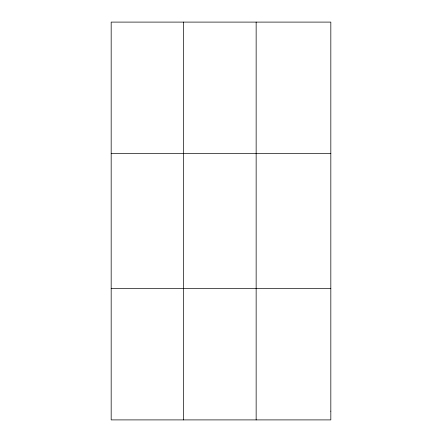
<?xml version="1.0" encoding="UTF-8"?>
<svg xmlns="http://www.w3.org/2000/svg" width="442" height="442" viewBox="0 0 442 442"><rect width="100%" height="100%" fill="white"/><g stroke="black" fill="none" stroke-linecap="round" stroke-linejoin="round"><path stroke-width="0.66" d="M183.657 22.1L183.657 419.9M256.145 22.1L256.145 419.9M111.174 153.374L330.826 153.374M111.174 288.626L330.826 288.626M330.826 411.148L330.826 419.9L111.174 419.9L111.174 22.1L330.826 22.1L330.826 411.148"/></g></svg>
